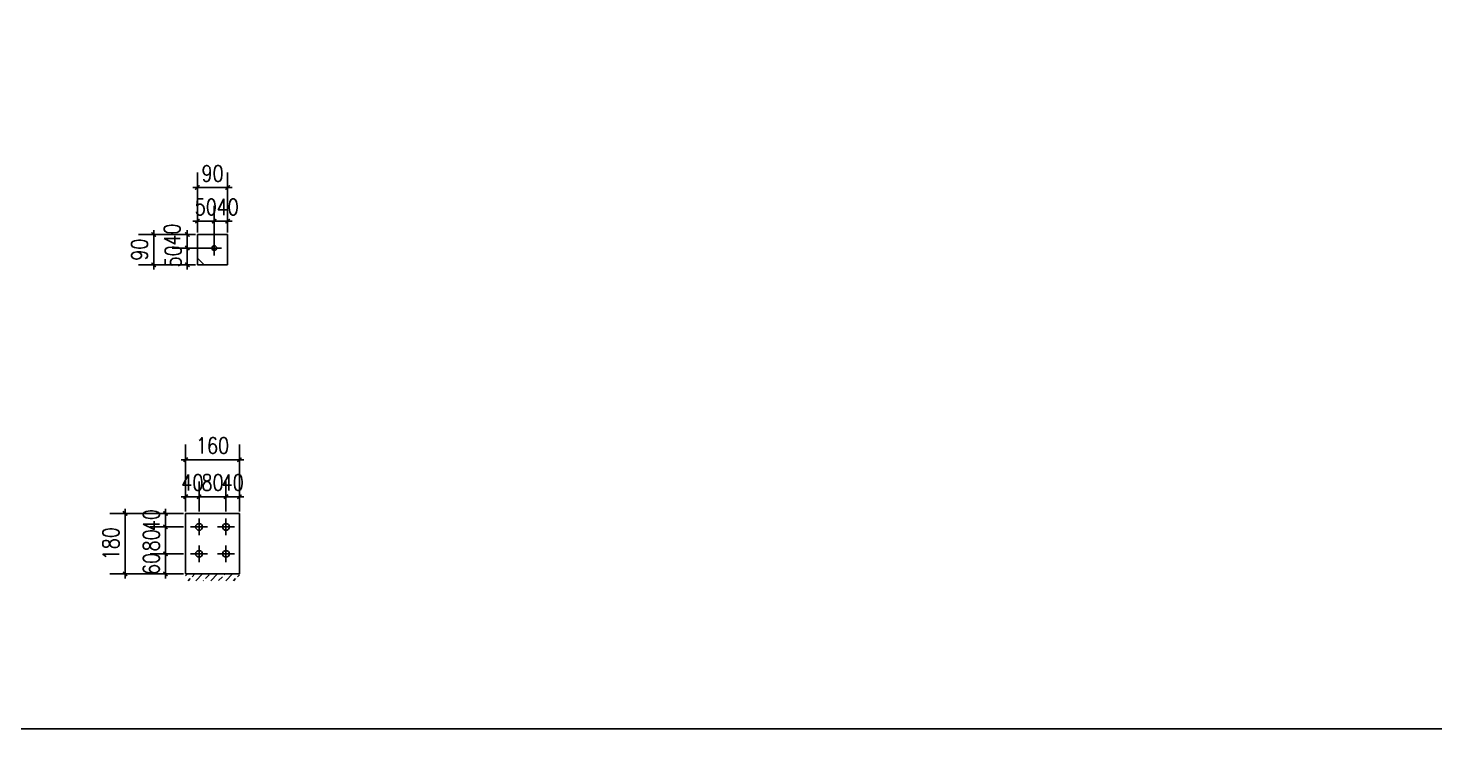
# Model space of a CAD drawing. Header units: millimetres. Extents: x 2287919 to 2522484, y -1845182 to -1736911.
# Drawn here: x 2433603 to 2441969, y -1838112 to -1833941 of the extents above; entities that cross this region are included whole.
import ezdxf

# ---------------------------------------------------------------- set-up
doc = ezdxf.new("R2010")
doc.units = ezdxf.units.MM
doc.header["$LTSCALE"] = 1000
doc.header["$PDMODE"] = 34
doc.styles.add('DIM_FONT', font='simplex.shx', dxfattribs={"width": 0.8, "bigfont": 'hztxt.shx'})
doc.dimstyles.new('WGH(1)', dxfattribs={"dimscale": 1.2, "dimtxt": 100, "dimasz": 0.5, "dimexe": 75, "dimexo": 75, "dimgap": 75, "dimtad": 1, "dimdec": 0, "dimzin": 0, "dimdsep": 46, "dimtxsty": 'DIM_FONT', "dimblk1": '_DIMX', "dimblk2": '_DIMX', "dimsah": 1, "dimcen": 0.09, "dimclrd": 3, "dimclre": 3, "dimclrt": 7, "dimadec": 0, "dimazin": 0, "dimtfac": 1, "dimtdec": 0, "dimtix": 1, "dimtmove": 2, "dimatfit": 3, "dimldrblk": '_DIMX', "dimfxl": 1, "dimtolj": 1, "dimtzin": 0, "dimarcsym": 0})

# ---------------------------------------------------------------- blocks, each defined once
blk = doc.blocks.new('_DIMX')
blk.add_line((-150, 0), (150, 0))
at = {"const_width": 50}
blk.add_lwpolyline([(-70, -70), (70, 70)], dxfattribs=at)
blk = doc.blocks.new('*D926')
at = {"color": 3, "lineweight": -2}
for p, q in [((2434684, -1835250), (2434460, -1835250)), ((2434550, -1835249.82), (2434550, -1835249.64)), ((2434550, -1835350), (2434550, -1835250)), ((2434598, -1835350), (2434460, -1835350)), ((2434550, -1835350.18), (2434550, -1835350.36))]:
    blk.add_line(p, q, dxfattribs=at)
at = {"layer": 'Defpoints', "color": 0}
for p in [(2434550, -1835250), (2434696, -1835250), (2434610, -1835350)]:
    blk.add_point(p, dxfattribs=at)
at = {"color": 3, "lineweight": -2, "xscale": 0.18, "yscale": 0.18, "zscale": 0.18}
for p, rotation in [((2434550, -1835250), 270), ((2434550, -1835350), 90)]:
    blk.add_blockref('_DIMX', p, dxfattribs=dict(at, rotation=rotation))
at = {"color": 7, "insert": (2434466, -1835300), "char_height": 96, "attachment_point": 5, "rotation": 90, "style": 'DIM_FONT'}
blk.add_mtext('\\A1;50', dxfattribs=at)
blk = doc.blocks.new('*D927')
at = {"color": 3, "lineweight": -2}
for p, q in [((2434598, -1835170), (2434460, -1835170)), ((2434550, -1835249.82), (2434550, -1835170.18)), ((2434684, -1835250), (2434460, -1835250))]:
    blk.add_line(p, q, dxfattribs=at)
at = {"layer": 'Defpoints', "color": 0}
for p in [(2434550, -1835170), (2434610, -1835170), (2434696, -1835250)]:
    blk.add_point(p, dxfattribs=at)
at = {"color": 3, "lineweight": -2, "xscale": 0.18, "yscale": 0.18, "zscale": 0.18}
for p, rotation in [((2434550, -1835170), 90), ((2434550, -1835250), 270)]:
    blk.add_blockref('_DIMX', p, dxfattribs=dict(at, rotation=rotation))
at = {"color": 7, "insert": (2434460, -1835170), "char_height": 96, "attachment_point": 5, "rotation": 90, "style": 'DIM_FONT'}
blk.add_mtext('\\A1;40', dxfattribs=at)
blk = doc.blocks.new('*D928')
at = {"color": 3, "lineweight": -2}
for p, q in [((2434610, -1835158), (2434610, -1835000)), ((2434710, -1835224), (2434710, -1835000)), ((2434609.82, -1835090), (2434609.64, -1835090)), ((2434610, -1835090), (2434710, -1835090)), ((2434710.18, -1835090), (2434710.36, -1835090))]:
    blk.add_line(p, q, dxfattribs=at)
at = {"layer": 'Defpoints', "color": 0}
for p in [(2434710, -1835090), (2434610, -1835170), (2434710, -1835236)]:
    blk.add_point(p, dxfattribs=at)
at = {"color": 3, "lineweight": -2, "xscale": 0.18, "yscale": 0.18, "zscale": 0.18}
blk.add_blockref('_DIMX', (2434610, -1835090), dxfattribs=at)
at = {"color": 3, "lineweight": -2, "xscale": 0.18, "yscale": 0.18, "zscale": 0.18, "rotation": 180}
blk.add_blockref('_DIMX', (2434710, -1835090), dxfattribs=at)
at = {"color": 7, "insert": (2434660, -1835006), "char_height": 96, "attachment_point": 5, "style": 'DIM_FONT'}
blk.add_mtext('\\A1;50', dxfattribs=at)
blk = doc.blocks.new('*D929')
at = {"color": 3, "lineweight": -2}
for p, q in [((2434710, -1835224), (2434710, -1835000)), ((2434790, -1835158), (2434790, -1835000)), ((2434710.18, -1835090), (2434789.82, -1835090))]:
    blk.add_line(p, q, dxfattribs=at)
at = {"layer": 'Defpoints', "color": 0}
for p in [(2434790, -1835090), (2434790, -1835170), (2434710, -1835236)]:
    blk.add_point(p, dxfattribs=at)
at = {"color": 3, "lineweight": -2, "xscale": 0.18, "yscale": 0.18, "zscale": 0.18, "rotation": 180}
blk.add_blockref('_DIMX', (2434710, -1835090), dxfattribs=at)
at = {"color": 3, "lineweight": -2, "xscale": 0.18, "yscale": 0.18, "zscale": 0.18}
blk.add_blockref('_DIMX', (2434790, -1835090), dxfattribs=at)
at = {"color": 7, "insert": (2434790, -1835006), "char_height": 96, "attachment_point": 5, "style": 'DIM_FONT'}
blk.add_mtext('\\A1;40', dxfattribs=at)
blk = doc.blocks.new('*D930')
at = {"color": 3, "lineweight": -2}
for p, q in [((2434610, -1835158), (2434610, -1834800)), ((2434790, -1835158), (2434790, -1834800)), ((2434609.82, -1834890), (2434609.64, -1834890)), ((2434610, -1834890), (2434790, -1834890)), ((2434790.18, -1834890), (2434790.36, -1834890))]:
    blk.add_line(p, q, dxfattribs=at)
at = {"layer": 'Defpoints', "color": 0}
for p in [(2434790, -1834890), (2434610, -1835170), (2434790, -1835170)]:
    blk.add_point(p, dxfattribs=at)
at = {"color": 3, "lineweight": -2, "xscale": 0.18, "yscale": 0.18, "zscale": 0.18}
blk.add_blockref('_DIMX', (2434610, -1834890), dxfattribs=at)
at = {"color": 3, "lineweight": -2, "xscale": 0.18, "yscale": 0.18, "zscale": 0.18, "rotation": 180}
blk.add_blockref('_DIMX', (2434790, -1834890), dxfattribs=at)
at = {"color": 7, "insert": (2434700, -1834806), "char_height": 96, "attachment_point": 5, "style": 'DIM_FONT'}
blk.add_mtext('\\A1;90', dxfattribs=at)
blk = doc.blocks.new('*D931')
at = {"color": 3, "lineweight": -2}
for p, q in [((2434598, -1835170), (2434260, -1835170)), ((2434350, -1835169.82), (2434350, -1835169.64)), ((2434350, -1835350), (2434350, -1835170)), ((2434598, -1835350), (2434260, -1835350)), ((2434350, -1835350.18), (2434350, -1835350.36))]:
    blk.add_line(p, q, dxfattribs=at)
at = {"layer": 'Defpoints', "color": 0}
for p in [(2434350, -1835170), (2434610, -1835170), (2434610, -1835350)]:
    blk.add_point(p, dxfattribs=at)
at = {"color": 3, "lineweight": -2, "xscale": 0.18, "yscale": 0.18, "zscale": 0.18}
for p, rotation in [((2434350, -1835170), 270), ((2434350, -1835350), 90)]:
    blk.add_blockref('_DIMX', p, dxfattribs=dict(at, rotation=rotation))
at = {"color": 7, "insert": (2434266, -1835260), "char_height": 96, "attachment_point": 5, "rotation": 90, "style": 'DIM_FONT'}
blk.add_mtext('\\A1;90', dxfattribs=at)
blk = doc.blocks.new('*D932')
at = {"color": 3, "lineweight": -2}
for p, q in [((2434528, -1837070), (2434330, -1837070)), ((2434420, -1837069.82), (2434420, -1837069.64)), ((2434420, -1837190), (2434420, -1837070)), ((2434528, -1837190), (2434330, -1837190)), ((2434420, -1837190.18), (2434420, -1837190.36))]:
    blk.add_line(p, q, dxfattribs=at)
at = {"layer": 'Defpoints', "color": 0}
for p in [(2434420, -1837070), (2434540, -1837070), (2434540, -1837190)]:
    blk.add_point(p, dxfattribs=at)
at = {"color": 3, "lineweight": -2, "xscale": 0.18, "yscale": 0.18, "zscale": 0.18}
for p, rotation in [((2434420, -1837070), 270), ((2434420, -1837190), 90)]:
    blk.add_blockref('_DIMX', p, dxfattribs=dict(at, rotation=rotation))
at = {"color": 7, "insert": (2434336, -1837130), "char_height": 96, "attachment_point": 5, "rotation": 90, "style": 'DIM_FONT'}
blk.add_mtext('\\A1;60', dxfattribs=at)
blk = doc.blocks.new('*D889')
at = {"color": 3, "lineweight": -2}
for p, q in [((2434528, -1836910), (2434330, -1836910)), ((2434420, -1836909.82), (2434420, -1836909.64)), ((2434420, -1837070), (2434420, -1836910)), ((2434528, -1837070), (2434330, -1837070)), ((2434420, -1837070.18), (2434420, -1837070.36))]:
    blk.add_line(p, q, dxfattribs=at)
at = {"layer": 'Defpoints', "color": 0}
for p in [(2434420, -1836910), (2434540, -1836910), (2434540, -1837070)]:
    blk.add_point(p, dxfattribs=at)
at = {"color": 3, "lineweight": -2, "xscale": 0.18, "yscale": 0.18, "zscale": 0.18}
for p, rotation in [((2434420, -1836910), 270), ((2434420, -1837070), 90)]:
    blk.add_blockref('_DIMX', p, dxfattribs=dict(at, rotation=rotation))
at = {"color": 7, "insert": (2434336, -1836990), "char_height": 96, "attachment_point": 5, "rotation": 90, "style": 'DIM_FONT'}
blk.add_mtext('\\A1;80', dxfattribs=at)
blk = doc.blocks.new('*D933')
at = {"color": 3, "lineweight": -2}
for p, q in [((2434528, -1836830), (2434330, -1836830)), ((2434420, -1836829.82), (2434420, -1836829.64)), ((2434420, -1836910), (2434420, -1836830)), ((2434528, -1836910), (2434330, -1836910)), ((2434420, -1836910.18), (2434420, -1836910.36))]:
    blk.add_line(p, q, dxfattribs=at)
at = {"layer": 'Defpoints', "color": 0}
for p in [(2434420, -1836830), (2434540, -1836830), (2434540, -1836910)]:
    blk.add_point(p, dxfattribs=at)
at = {"color": 3, "lineweight": -2, "xscale": 0.18, "yscale": 0.18, "zscale": 0.18}
for p, rotation in [((2434420, -1836830), 270), ((2434420, -1836910), 90)]:
    blk.add_blockref('_DIMX', p, dxfattribs=dict(at, rotation=rotation))
at = {"color": 7, "insert": (2434336, -1836870), "char_height": 96, "attachment_point": 5, "rotation": 90, "style": 'DIM_FONT'}
blk.add_mtext('\\A1;40', dxfattribs=at)
blk = doc.blocks.new('*D890')
at = {"color": 3, "lineweight": -2}
for p, q in [((2434540, -1836818), (2434540, -1836640)), ((2434620, -1836818), (2434620, -1836640)), ((2434539.82, -1836730), (2434539.64, -1836730)), ((2434540, -1836730), (2434620, -1836730)), ((2434620.18, -1836730), (2434620.36, -1836730))]:
    blk.add_line(p, q, dxfattribs=at)
at = {"layer": 'Defpoints', "color": 0}
for p in [(2434620, -1836730), (2434540, -1836830), (2434620, -1836830)]:
    blk.add_point(p, dxfattribs=at)
at = {"color": 3, "lineweight": -2, "xscale": 0.18, "yscale": 0.18, "zscale": 0.18}
blk.add_blockref('_DIMX', (2434540, -1836730), dxfattribs=at)
at = {"color": 3, "lineweight": -2, "xscale": 0.18, "yscale": 0.18, "zscale": 0.18, "rotation": 180}
blk.add_blockref('_DIMX', (2434620, -1836730), dxfattribs=at)
at = {"color": 7, "insert": (2434580, -1836646), "char_height": 96, "attachment_point": 5, "style": 'DIM_FONT'}
blk.add_mtext('\\A1;40', dxfattribs=at)
blk = doc.blocks.new('*D891')
at = {"color": 3, "lineweight": -2}
for p, q in [((2434620, -1836818), (2434620, -1836640)), ((2434780, -1836818), (2434780, -1836640)), ((2434619.82, -1836730), (2434619.64, -1836730)), ((2434620, -1836730), (2434780, -1836730)), ((2434780.18, -1836730), (2434780.36, -1836730))]:
    blk.add_line(p, q, dxfattribs=at)
at = {"layer": 'Defpoints', "color": 0}
for p in [(2434780, -1836730), (2434620, -1836830), (2434780, -1836830)]:
    blk.add_point(p, dxfattribs=at)
at = {"color": 3, "lineweight": -2, "xscale": 0.18, "yscale": 0.18, "zscale": 0.18}
blk.add_blockref('_DIMX', (2434620, -1836730), dxfattribs=at)
at = {"color": 3, "lineweight": -2, "xscale": 0.18, "yscale": 0.18, "zscale": 0.18, "rotation": 180}
blk.add_blockref('_DIMX', (2434780, -1836730), dxfattribs=at)
at = {"color": 7, "insert": (2434700, -1836646), "char_height": 96, "attachment_point": 5, "style": 'DIM_FONT'}
blk.add_mtext('\\A1;80', dxfattribs=at)
blk = doc.blocks.new('*D934')
at = {"color": 3, "lineweight": -2}
for p, q in [((2434780, -1836818), (2434780, -1836640)), ((2434860, -1836818), (2434860, -1836640)), ((2434779.82, -1836730), (2434779.64, -1836730)), ((2434780, -1836730), (2434860, -1836730)), ((2434860.18, -1836730), (2434860.36, -1836730))]:
    blk.add_line(p, q, dxfattribs=at)
at = {"layer": 'Defpoints', "color": 0}
for p in [(2434860, -1836730), (2434780, -1836830), (2434860, -1836830)]:
    blk.add_point(p, dxfattribs=at)
at = {"color": 3, "lineweight": -2, "xscale": 0.18, "yscale": 0.18, "zscale": 0.18}
blk.add_blockref('_DIMX', (2434780, -1836730), dxfattribs=at)
at = {"color": 3, "lineweight": -2, "xscale": 0.18, "yscale": 0.18, "zscale": 0.18, "rotation": 180}
blk.add_blockref('_DIMX', (2434860, -1836730), dxfattribs=at)
at = {"color": 7, "insert": (2434820, -1836646), "char_height": 96, "attachment_point": 5, "style": 'DIM_FONT'}
blk.add_mtext('\\A1;40', dxfattribs=at)
blk = doc.blocks.new('*D935')
at = {"color": 3, "lineweight": -2}
for p, q in [((2434528, -1836830), (2434090, -1836830)), ((2434180, -1836830.18), (2434180, -1837189.82)), ((2434528, -1837190), (2434090, -1837190))]:
    blk.add_line(p, q, dxfattribs=at)
at = {"layer": 'Defpoints', "color": 0}
for p in [(2434540, -1836830), (2434180, -1837190), (2434540, -1837190)]:
    blk.add_point(p, dxfattribs=at)
at = {"color": 3, "lineweight": -2, "xscale": 0.18, "yscale": 0.18, "zscale": 0.18}
for p, rotation in [((2434180, -1836830), 90), ((2434180, -1837190), 270)]:
    blk.add_blockref('_DIMX', p, dxfattribs=dict(at, rotation=rotation))
at = {"color": 7, "insert": (2434096, -1837010), "char_height": 96, "attachment_point": 5, "rotation": 90, "style": 'DIM_FONT'}
blk.add_mtext('\\A1;180', dxfattribs=at)
blk = doc.blocks.new('*D936')
at = {"color": 3, "lineweight": -2}
for p, q in [((2434540, -1836818), (2434540, -1836420)), ((2434860, -1836818), (2434860, -1836420)), ((2434859.82, -1836510), (2434540.18, -1836510))]:
    blk.add_line(p, q, dxfattribs=at)
at = {"layer": 'Defpoints', "color": 0}
for p in [(2434540, -1836510), (2434540, -1836830), (2434860, -1836830)]:
    blk.add_point(p, dxfattribs=at)
at = {"color": 3, "lineweight": -2, "xscale": 0.18, "yscale": 0.18, "zscale": 0.18, "rotation": 180}
blk.add_blockref('_DIMX', (2434540, -1836510), dxfattribs=at)
at = {"color": 3, "lineweight": -2, "xscale": 0.18, "yscale": 0.18, "zscale": 0.18}
blk.add_blockref('_DIMX', (2434860, -1836510), dxfattribs=at)
at = {"color": 7, "insert": (2434700, -1836426), "char_height": 96, "attachment_point": 5, "style": 'DIM_FONT'}
blk.add_mtext('\\A1;160', dxfattribs=at)

msp = doc.modelspace()

# ---------------------------------------------------------------- hatches: boundary and pattern name
h = msp.add_hatch()
h.set_pattern_fill('ANSI33', color=256, scale=20, style=0)
h.set_pattern_definition([(45, (-19860, -25350), (-44.9012806, 44.9012806), []), (45, (-19815.1, -25350), (-44.9012806, 44.9012806), [31.75, -15.875])])
h.paths.add_polyline_path([(2434860, -1837190), (2434540, -1837190), (2434540, -1837230), (2434860, -1837230)])

# ---------------------------------------------------------------- linework, layer by layer
for p, q in [((2434610, -1835170), (2434610, -1835350)), ((2434790, -1835170), (2434610, -1835170)), ((2434710, -1835236), (2434710, -1835206)), ((2434790, -1835350), (2434790, -1835170)), ((2434696, -1835250), (2434666, -1835250)), ((2434754, -1835250), (2434696, -1835250)), ((2434710, -1835264), (2434710, -1835236)), ((2434710, -1835264), (2434710, -1835294)), ((2434610, -1835310), (2434650, -1835350)), ((2434610, -1835350), (2434790, -1835350)), ((2434540, -1836830), (2434860, -1836830)), ((2434540, -1837190), (2434540, -1836830)), ((2434620, -1836860), (2434620, -1836960)), ((2434780, -1836860), (2434780, -1836960)), ((2434860, -1836830), (2434860, -1837190)), ((2434570, -1836910), (2434670, -1836910)), ((2434730, -1836910), (2434830, -1836910)), ((2434620, -1837020), (2434620, -1837120)), ((2434780, -1837020), (2434780, -1837120)), ((2434570, -1837070), (2434670, -1837070)), ((2434730, -1837070), (2434830, -1837070)), ((2434860, -1837190), (2434540, -1837190))]:
    msp.add_line(p, q)
msp.add_lwpolyline([(2433383.9, -1825512), (2451203.9, -1825512), (2451203.9, -1838112), (2433383.9, -1838112)], close=True)
for centre, radius in [((2434710, -1835250), 14), ((2434620, -1836910), 20), ((2434780, -1836910), 20), ((2434620, -1837070), 20), ((2434780, -1837070), 20)]:
    msp.add_circle(centre, radius)

# ---------------------------------------------------------------- dimensions: what is measured, and where the dimension line sits
at = {"color": 1}
for p1, p2, distance, picture, middle in [((2434610, -1835170), (2434790, -1835170), 280, '*D930', (2434700, -1834806)), ((2434610, -1835350), (2434610, -1835170), 260, '*D931', (2434266, -1835260)), ((2434860, -1836830), (2434540, -1836830), -320, '*D936', (2434700, -1836426)), ((2434540, -1836830), (2434540, -1837190), -360, '*D935', (2434096, -1837010))]:
    dim = msp.add_aligned_dim(p1=p1, p2=p2, distance=distance, dimstyle='WGH(1)', override={"dimtxt": 80, "dimasz": 0.15, "dimexo": 10, "dimgap": 30, "dimlfac": 0.5}, dxfattribs=at)
    dim.commit()
    dim.dimension.update_dxf_attribs({"geometry": picture, "text_midpoint": middle})
for base, p1, p2, picture, middle in [((2434710, -1835090), (2434610, -1835170), (2434710, -1835236), '*D928', (2434660, -1835006)), ((2434620, -1836730), (2434540, -1836830), (2434620, -1836830), '*D890', (2434580, -1836646)), ((2434780, -1836730), (2434620, -1836830), (2434780, -1836830), '*D891', (2434700, -1836646)), ((2434860, -1836730), (2434780, -1836830), (2434860, -1836830), '*D934', (2434820, -1836646))]:
    dim = msp.add_linear_dim(base=base, p1=p1, p2=p2, dimstyle='WGH(1)', override={"dimtxt": 80, "dimasz": 0.15, "dimexo": 10, "dimgap": 30, "dimlfac": 0.5}, dxfattribs=at)
    dim.commit()
    dim.dimension.update_dxf_attribs({"geometry": picture, "text_midpoint": middle})
dim = msp.add_linear_dim(base=(2434790, -1835090), p1=(2434710, -1835236), p2=(2434790, -1835170), dimstyle='WGH(1)', override={"dimtxt": 80, "dimasz": 0.15, "dimexo": 10, "dimgap": 30, "dimlfac": 0.5}, dxfattribs=at)
dim.commit()
dim.dimension.update_dxf_attribs({"geometry": '*D929', "text_midpoint": (2434790, -1835006), "dimtype": 160})
dim = msp.add_linear_dim(base=(2434550, -1835170), p1=(2434696, -1835250), p2=(2434610, -1835170), angle=90, dimstyle='WGH(1)', override={"dimtxt": 80, "dimasz": 0.15, "dimexo": 10, "dimgap": 30, "dimlfac": 0.5}, dxfattribs=at)
dim.commit()
dim.dimension.update_dxf_attribs({"geometry": '*D927', "text_midpoint": (2434460, -1835170), "dimtype": 160})
for base, p1, p2, picture, middle in [((2434550, -1835250), (2434610, -1835350), (2434696, -1835250), '*D926', (2434466, -1835300)), ((2434420, -1836830), (2434540, -1836910), (2434540, -1836830), '*D933', (2434336, -1836870)), ((2434420, -1836910), (2434540, -1837070), (2434540, -1836910), '*D889', (2434336, -1836990)), ((2434420, -1837070), (2434540, -1837190), (2434540, -1837070), '*D932', (2434336, -1837130))]:
    dim = msp.add_linear_dim(base=base, p1=p1, p2=p2, angle=90, dimstyle='WGH(1)', override={"dimtxt": 80, "dimasz": 0.15, "dimexo": 10, "dimgap": 30, "dimlfac": 0.5}, dxfattribs=at)
    dim.commit()
    dim.dimension.update_dxf_attribs({"geometry": picture, "text_midpoint": middle})

doc.saveas('drawing.dxf')
